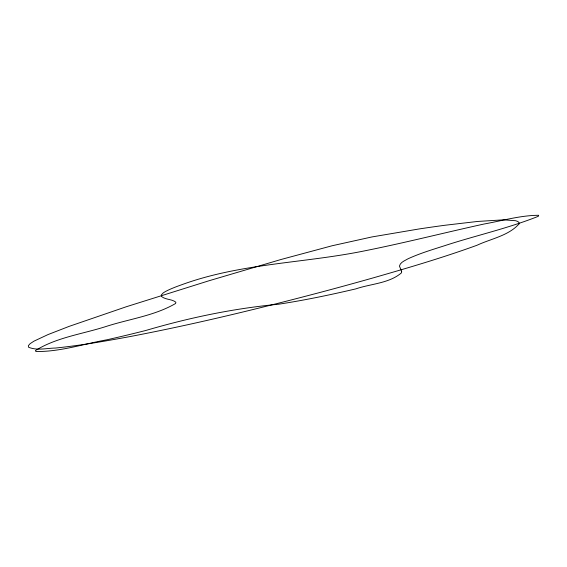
<?xml version="1.0" encoding="UTF-8"?>
<svg xmlns="http://www.w3.org/2000/svg" width="567" height="567" viewBox="0 0 567 567"><rect width="100%" height="100%" fill="white"/><g stroke="black" fill="none" stroke-linecap="round" stroke-linejoin="round"><path stroke-width="0.85" d="M401.67 271.387L401.514 272.805C389.224 283.429 370.804 283.748 355.849 288.872C330.221 294.89 304.429 300.283 278.39 304.245C233.413 308.469 189.229 317.726 145.896 330.448A144.791 14.381 -12.8 0 1 106.894 339.796C83.406 344.02 59.882 351.901 35.898 351.512L35.43 350.562C56.665 337.287 82.86 334.006 106.483 326.344C129.453 318.966 154.614 315.734 175.614 303.487L175.876 302.218C171.787 298.922 165.656 299.879 161.56 296.513L161.311 294.989L163.069 293.047A93.98 9.334 -12.8 0 1 181.809 284.705C241.032 263.045 304.862 263.258 366.041 250.564C405.625 242.633 444.748 232.626 484.175 223.993C502.213 220.769 520.244 215.389 538.65 215.283L538.345 216.289C507.805 228.494 475.422 235.581 444.181 245.844C431.969 249.742 419.63 253.456 407.949 258.828C404.873 260.714 400.309 262.145 399.437 266.114L401.67 271.387M519.166 223.759C508.712 235.744 491.008 238.721 477.017 245.256C443.167 257.546 408.609 267.73 374.007 277.646A426.242 42.334 -12.8 0 1 323.211 291.608C259.686 308.413 195.799 323.977 131.246 336.337C106.114 341.008 80.904 345.445 55.46 348.046C46.636 348.173 36.912 350.845 28.534 347.202L28.35 345.679L30.143 343.659L34.02 341.128L48.018 334.58L69.146 326.372L126.299 306.747L208.989 280.764L280.963 259.509L332.191 245.738L371.966 236.935L419.247 228.933A312.183 31.008 -12.8 0 1 445.017 225.255L477.655 221.442L503.609 219.84L515.609 220.712L517.77 221.484L518.961 222.498L519.166 223.759"/></g></svg>
